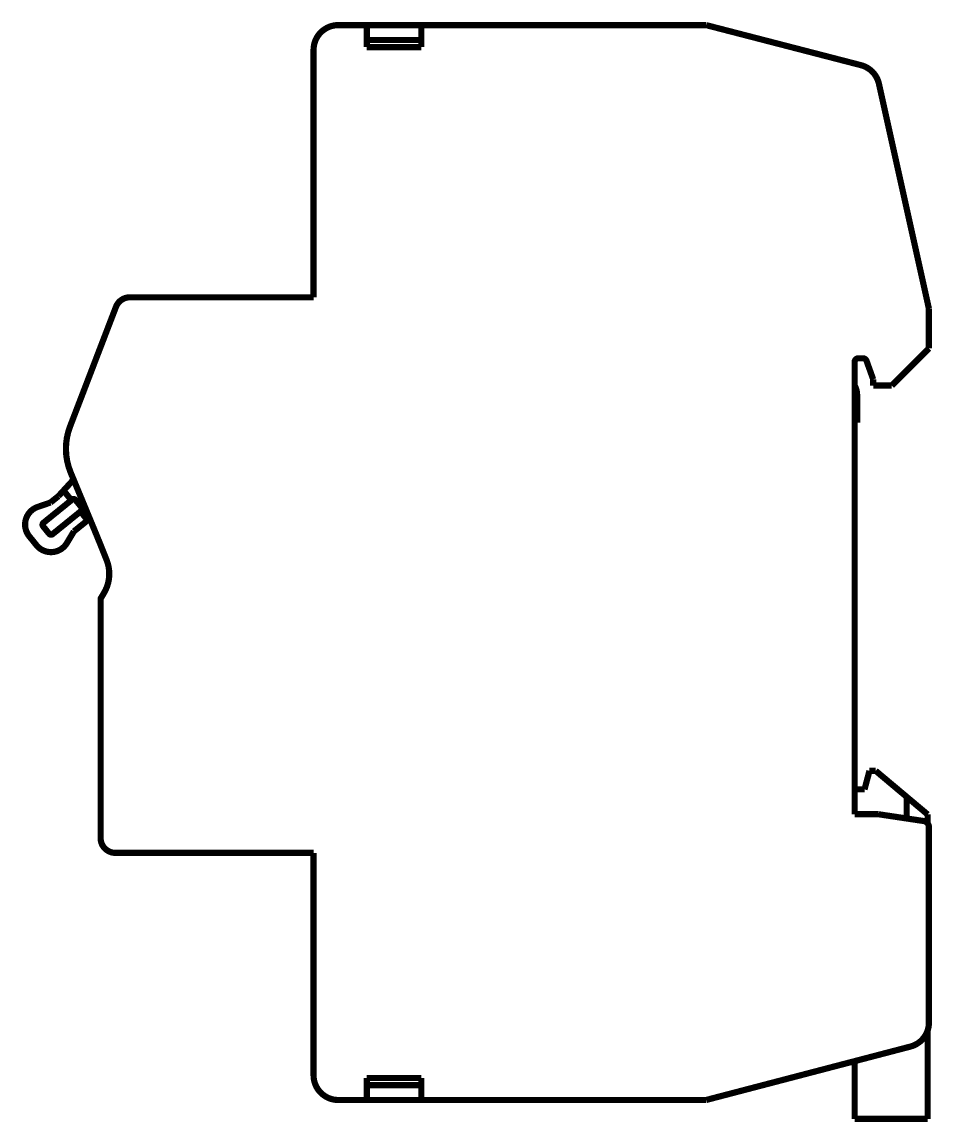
# Model space of a CAD drawing. Header units: inches. Extents: x 0 to 73.5, y 0 to 88.8.
import ezdxf

# ---------------------------------------------------------------- set-up
doc = ezdxf.new("R2010")
doc.units = ezdxf.units.IN
doc.layers.add('Vỏ Tủ', color=255, linetype='Continuous', lineweight=18)

# ---------------------------------------------------------------- blocks, each defined once
blk = doc.blocks.new('MCB')
at = {"layer": 'Vỏ Tủ', "const_width": 0.5}
for points in [[(17033.21267378482, 3972.959335720783, 0.41421356), (17031.21267378482, 3970.959335720783)], [(17076.87675578482, 3968.220955720783, 0.28189357), (17075.42514578482, 3969.723385720783)], [(17016.37442378482, 3950.984335720783, 0.31050825), (17015.25412678482, 3950.214375720783)], [(17075.21267578482, 3946.059335720782, 0.41421356), (17074.91267578482, 3945.759335720783)], [(17075.87205578482, 3945.860955720782, 0.31625847), (17075.58979578482, 3946.059335720782)], [(17075.11267578482, 3943.111335720784, 0.13132596), (17074.91267578482, 3943.859665720782)], [(17011.54477078482, 3940.551175720783, 0.1921172), (17011.59327578482, 3936.845915720782)], [(17011.98993278482, 3934.623765720782, 0.4142137), (17011.70863978482, 3934.653335720783)], [(17008.92526678482, 3934.059225720783, 0.52056705), (17008.24789978482, 3931.696965720783)], [(17012.44809078482, 3933.740185720782, 0.4142137), (17012.47765578482, 3934.021475720783)], [(17009.39662978482, 3932.781105720782, 0.4142137), (17009.36706478482, 3932.499815720783)], [(17009.85478878482, 3931.897525720783, 0.4142137), (17010.13608178482, 3931.867955720784)], [(17014.50243978482, 3929.762605720782, 0.0040257431), (17013.43296078482, 3932.404525720782)], [(17008.83680178483, 3930.969735720783, 0.52056705), (17011.28827178482, 3931.141155720784)], [(17014.31174678482, 3927.161055720782, 0.22875166), (17014.50243878482, 3929.762605720782)], [(17014.04209778482, 3926.707245720783, 0.13820202), (17014.01267378482, 3926.602825720782)], [(17014.04209778482, 3926.707245720783, 0.006598831), (17014.31174778482, 3927.161065720783)], [(17080.91267578482, 3908.211955720783, 0.37124748), (17080.48684578482, 3908.706425720782)], [(17014.01267378482, 3907.334335720783, 0.41421356), (17015.21267378482, 3906.134335720782)], [(17079.41841578482, 3890.498335720782, 0.34117118), (17080.91267578482, 3892.433335720784)], [(17031.21267378482, 3888.184335720782, 0.41421356), (17033.21267378482, 3886.184335720782)]]:
    blk.add_lwpolyline(points, format="xyb", dxfattribs=at)
for points in [[(17035.51267378482, 3972.959335720783), (17033.21267378482, 3972.959335720783)], [(17039.91267378482, 3972.959335720783), (17035.51267378482, 3972.959335720783)], [(17035.51267378482, 3972.959335720783), (17035.51267378482, 3972.759335720783)], [(17035.51267378482, 3972.759335720783), (17035.51267378482, 3971.184335720782)], [(17062.91267578482, 3972.959335720783), (17039.91267378482, 3972.959335720783)], [(17039.91267378482, 3972.759335720783), (17039.91267378482, 3972.959335720783)], [(17039.91267378482, 3971.184335720782), (17039.91267378482, 3972.759335720783)], [(17067.31267578482, 3971.821415720782), (17062.91267578482, 3972.959335720783)], [(17068.31267578482, 3971.562795720782), (17067.31267578482, 3971.821415720782)], [(17031.21267378482, 3970.959335720783), (17031.21267378482, 3950.984335720783)], [(17039.91267378482, 3971.759335720783), (17035.51267378482, 3971.759335720783)], [(17035.51267378482, 3971.184335720782), (17039.91267378482, 3971.184335720782)], [(17069.61267578482, 3971.226595720782), (17068.31267578482, 3971.562795720782)], [(17070.61267578482, 3970.967975720783), (17069.61267578482, 3971.226595720782)], [(17075.42514578482, 3969.723385720783), (17070.61267578482, 3970.967975720783)], [(17076.87675578482, 3968.220955720783), (17080.91267578482, 3950.059335720782)], [(17031.21267378482, 3950.984335720783), (17016.37442378482, 3950.984335720783)], [(17015.25412678482, 3950.214375720783), (17011.54477078482, 3940.551175720783)], [(17080.91267578482, 3946.859335720783), (17080.91267578482, 3950.059335720782)], [(17075.58979578482, 3946.059335720782), (17075.21267578482, 3946.059335720782)], [(17077.91267578482, 3943.859335720783), (17080.91267578482, 3946.859335720783)], [(17080.91267578482, 3946.859335720783), (17080.91267578482, 3946.859335720783)], [(17074.91267578482, 3943.859665720782), (17074.91267578482, 3945.759335720783)], [(17076.41267578482, 3944.359335720783), (17075.87205578482, 3945.860955720782)], [(17076.41267578482, 3944.059335720782), (17076.41267578482, 3944.359335720783)], [(17074.91267578482, 3943.859665720782), (17074.91267578482, 3940.859335720783)], [(17076.41267578482, 3944.059335720782), (17076.41267578482, 3943.859335720783)], [(17076.41267578482, 3943.859335720783), (17077.91267578482, 3943.859335720783)], [(17075.11267578482, 3940.859335720783), (17075.11267578482, 3943.111335720784)], [(17074.91267578482, 3940.859335720783), (17075.11267578482, 3940.859335720783)], [(17074.91267578482, 3909.259335720783), (17074.91267578482, 3940.859335720783)], [(17011.83126478482, 3936.271355720783), (17011.01937078482, 3935.385335720783)], [(17011.59327578482, 3936.845915720782), (17013.43300378482, 3932.404415720783)], [(17010.60735978482, 3934.935705720782), (17011.01937078482, 3935.385335720783)], [(17011.01937078482, 3935.385335720783), (17011.65035378482, 3934.606135720782)], [(17011.65035378482, 3934.606135720782), (17009.39662978482, 3932.781105720782)], [(17010.60735978482, 3934.935705720782), (17009.96866578482, 3934.418495720782)], [(17011.70863978482, 3934.653335720783), (17011.65035378482, 3934.606135720782)], [(17012.47765578482, 3934.021475720783), (17011.98993278482, 3934.623765720782)], [(17008.92526678482, 3934.059225720783), (17009.96866578482, 3934.418495720782)], [(17010.13608178482, 3931.867955720784), (17012.38980478482, 3933.692985720784)], [(17012.38980478482, 3933.692985720784), (17012.44809078482, 3933.740185720782)], [(17012.38980478482, 3933.692985720784), (17012.96405978482, 3932.983845720783)], [(17011.85662678482, 3932.087055720782), (17012.96405978482, 3932.983845720783)], [(17012.96405978482, 3932.983845720783), (17013.13549578482, 3933.122665720783)], [(17009.36706478482, 3932.499815720783), (17009.85478878482, 3931.897525720783)], [(17011.85662678482, 3932.087055720782), (17011.28827178482, 3931.141155720784)], [(17008.83680178483, 3930.969735720783), (17008.24789978482, 3931.696965720783)], [(17013.68551978482, 3931.783645720783), (17013.68875878482, 3931.783645720783)], [(17014.01267378482, 3926.602825720782), (17014.01267378482, 3907.334335720783)], [(17075.71074578482, 3911.259335720783), (17076.11267578482, 3912.759335720783)], [(17076.11267578482, 3912.759335720783), (17076.61267578482, 3912.759335720783)], [(17076.61267578482, 3912.759335720783), (17079.11267578482, 3910.661585720782)], [(17074.91267578482, 3911.259335720783), (17075.71074578482, 3911.259335720783)], [(17079.11267578482, 3910.661585720782), (17080.81267578482, 3909.235115720783)], [(17079.11267578482, 3910.661585720782), (17079.11267578482, 3908.912555720783)], [(17074.91267578482, 3909.259335720783), (17076.80079578482, 3909.259335720783)], [(17076.80079578482, 3909.259335720783), (17080.48684578482, 3908.706425720782)], [(17080.81267578482, 3908.511955720782), (17080.81267578482, 3909.235115720783)], [(17080.48684578482, 3908.706425720782), (17080.48684578482, 3908.706425720782)], [(17080.91267578482, 3892.433335720784), (17080.91267578482, 3908.211955720783)], [(17015.21267378482, 3906.134335720782), (17031.21267378482, 3906.134335720782)], [(17031.21267378482, 3906.134335720782), (17031.21267378482, 3888.184335720782)], [(17080.81267578482, 3886.659335720782), (17080.81267578482, 3891.808835720784)], [(17079.41841578482, 3890.498335720782), (17062.91267578482, 3886.184335720782)], [(17074.91267578482, 3889.320695720782), (17074.91267578482, 3886.659335720782)], [(17039.91267378482, 3887.959335720783), (17035.51267378482, 3887.959335720783)], [(17035.51267378482, 3887.959335720783), (17035.51267378482, 3886.384335720783)], [(17039.91267378482, 3886.384335720783), (17039.91267378482, 3887.959335720783)], [(17035.51267378482, 3887.384335720783), (17039.91267378482, 3887.384335720783)], [(17074.91267578482, 3886.659335720782), (17074.91267578482, 3884.659335720782)], [(17080.81267578482, 3884.659335720782), (17080.81267578482, 3886.659335720782)], [(17033.21267378482, 3886.184335720782), (17035.51267378482, 3886.184335720782)], [(17035.51267378482, 3886.384335720783), (17035.51267378482, 3886.184335720782)], [(17035.51267378482, 3886.184335720782), (17039.91267378482, 3886.184335720782)], [(17039.91267378482, 3886.184335720782), (17039.91267378482, 3886.384335720783)], [(17039.91267378482, 3886.184335720782), (17062.91267578482, 3886.184335720782)], [(17063.61267578482, 3886.367295720782), (17063.61267578482, 3886.367285720782)], [(17074.91267578482, 3884.659335720782), (17080.81267578482, 3884.659335720782)]]:
    blk.add_lwpolyline(points, dxfattribs=at)

msp = doc.modelspace()

# ---------------------------------------------------------------- block references
msp.add_blockref('MCB', (-17007.663685092466, -3884.409335720782))

doc.saveas('drawing.dxf')
